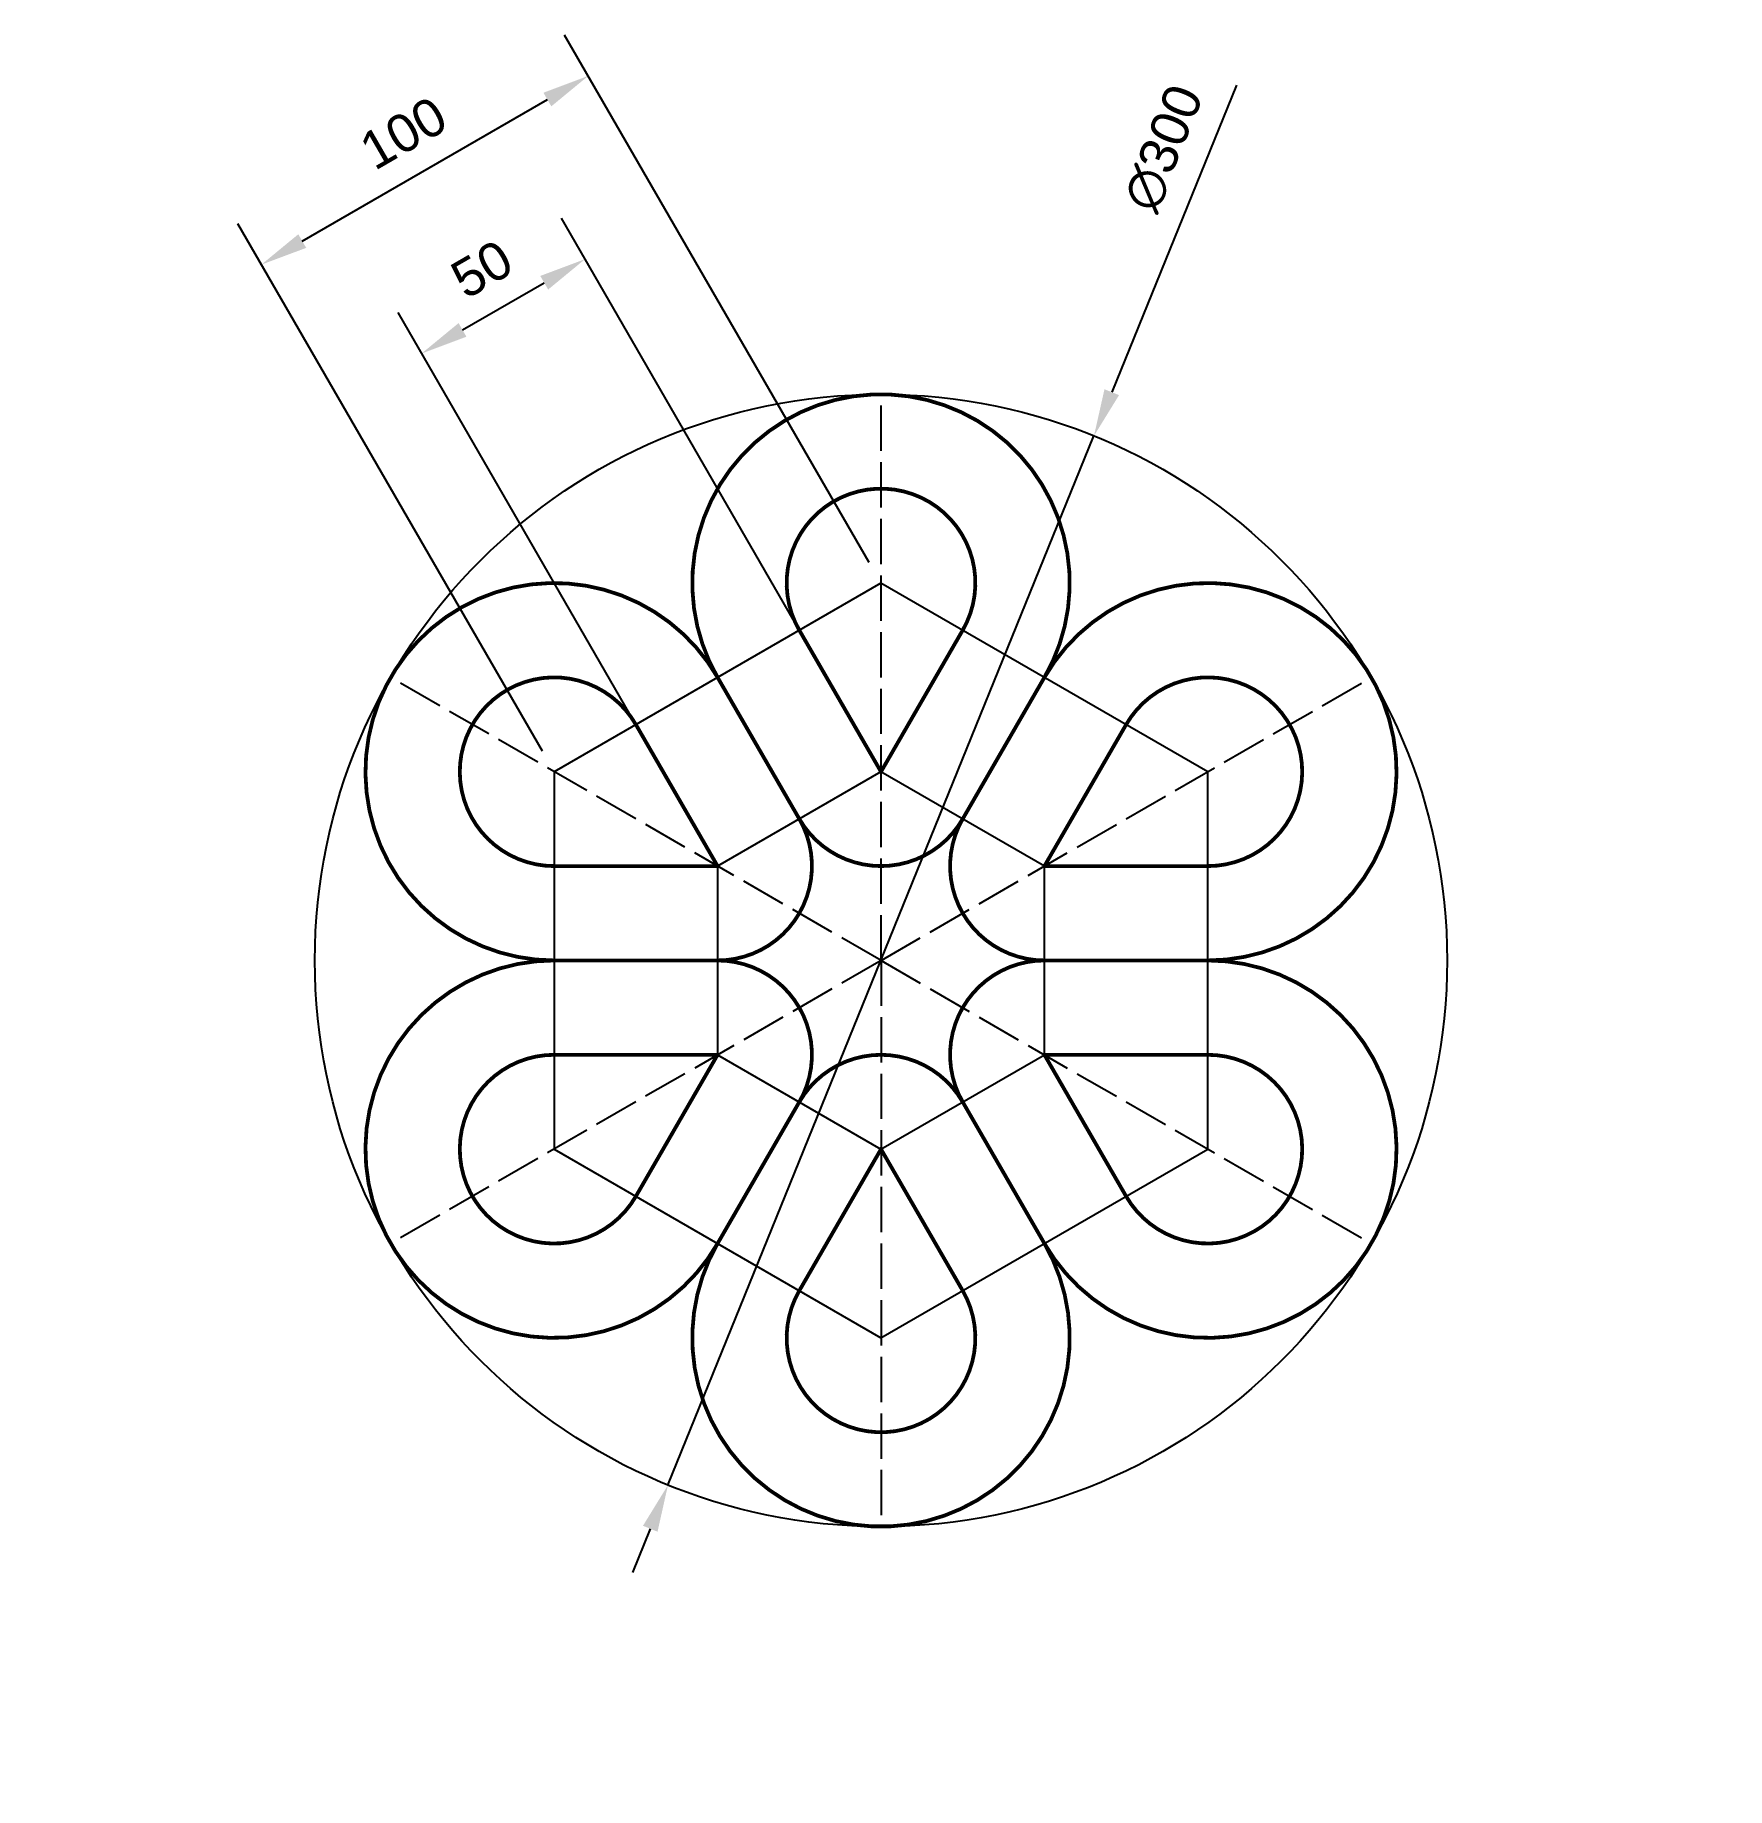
# Model space of a CAD drawing. Header units: millimetres. Extents: x 3104 to 3552, y 1072 to 1536.
import ezdxf

# ---------------------------------------------------------------- set-up
doc = ezdxf.new("R2010")
doc.units = ezdxf.units.MM
doc.linetypes.add('ACAD_ISO02W100', pattern=[15, 12, -3])
for name, color, linetype in [('auxiliares', 253, 'Continuous'), ('cotas', 253, 'Continuous'), ('discontinua', 252, 'ACAD_ISO02W100')]:
    doc.layers.add(name, color=color, linetype=linetype)
doc.styles.get("Standard").update_dxf_attribs({"font": 'arial.ttf'})
doc.dimstyles.new('ISO-25', dxfattribs={"dimtxt": 10, "dimasz": 12.5, "dimexe": 12.5, "dimexo": 6.25, "dimgap": 6.25, "dimtad": 1, "dimtxsty": 'Standard', "dimcen": 2.5, "dimadec": 0, "dimazin": 0, "dimtfac": 1, "dimtmove": 0, "dimatfit": 3, "dimfxl": 1, "dimarcsym": 0})

# ---------------------------------------------------------------- blocks, each defined once
blk = doc.blocks.new('*D2')
at = {"layer": 'cotas', "color": 0, "lineweight": -2, "transparency": 16777216}
for p, q in [((3325.14, 1346.68), (3243.61, 1487.9)), ((3217.38, 1458.33), (3239.03, 1470.83)), ((3281.84, 1321.68), (3200.31, 1462.9))]:
    blk.add_line(p, q, dxfattribs=at)
at = {"layer": 'cotas', "color": 0, "transparency": 16777216}
for points in [[(3237.99, 1472.63), (3240.08, 1469.02), (3249.86, 1477.08)], [(3216.34, 1460.13), (3218.43, 1456.52), (3206.56, 1452.08)]]:
    blk.add_solid(points, dxfattribs=at)
at = {"layer": 'Defpoints', "color": 0, "transparency": 16777216}
for p in [(3249.86, 1477.08), (3328.27, 1341.27), (3284.97, 1316.27)]:
    blk.add_point(p, dxfattribs=at)
at = {"layer": 'cotas', "color": 0, "transparency": 16777216, "insert": (3222.53, 1474.41), "char_height": 10, "attachment_point": 5, "rotation": 30}
blk.add_mtext('50', dxfattribs=at)
blk = doc.blocks.new('*D3')
at = {"layer": 'cotas', "color": 0, "lineweight": -2, "transparency": 16777216}
for p, q in [((3325.14, 1396.68), (3244.45, 1536.44)), ((3174.92, 1481.87), (3239.88, 1519.37)), ((3238.54, 1346.68), (3157.85, 1486.44))]:
    blk.add_line(p, q, dxfattribs=at)
at = {"layer": 'cotas', "color": 0, "transparency": 16777216}
for points in [[(3238.83, 1521.17), (3240.92, 1517.56), (3250.7, 1525.62)], [(3173.88, 1483.67), (3175.97, 1480.06), (3164.1, 1475.62)]]:
    blk.add_solid(points, dxfattribs=at)
at = {"layer": 'Defpoints', "color": 0, "transparency": 16777216}
for p in [(3250.7, 1525.62), (3328.27, 1391.27), (3241.67, 1341.27)]:
    blk.add_point(p, dxfattribs=at)
at = {"layer": 'cotas', "color": 0, "transparency": 16777216, "insert": (3201.72, 1510.45), "char_height": 10, "attachment_point": 5, "rotation": 30}
blk.add_mtext('100', dxfattribs=at)
blk = doc.blocks.new('*D5')
at = {"layer": 'cotas', "color": 0, "lineweight": -2, "transparency": 16777216}
for p, q in [((3422.43, 1523.15), (3389.41, 1441.83)), ((3271.83, 1152.29), (3384.7, 1430.25)), ((3267.13, 1140.71), (3262.43, 1129.13))]:
    blk.add_line(p, q, dxfattribs=at)
at = {"layer": 'cotas', "color": 0, "transparency": 16777216}
for points in [[(3387.48, 1442.61), (3391.34, 1441.05), (3384.7, 1430.25)], [(3265.2, 1141.49), (3269.06, 1139.93), (3271.83, 1152.29)]]:
    blk.add_solid(points, dxfattribs=at)
at = {"layer": 'Defpoints', "color": 0, "transparency": 16777216}
for p in [(3384.7, 1430.25), (3271.83, 1152.29)]:
    blk.add_point(p, dxfattribs=at)
at = {"layer": 'cotas', "color": 0, "transparency": 16777216, "insert": (3403.1, 1506.48), "char_height": 10, "attachment_point": 5, "rotation": 67.8994}
blk.add_mtext('∅300', dxfattribs=at)
blk = doc.blocks.new('*U6')
at = {"const_width": 1}
for points in [[(-25, -25), (12.5, -46.65, 0.57735), (50, -25), (50, 18.3, 1.732051)], [(-12.5, -3.35), (25, -25), (25, 18.3, 1.732051)]]:
    blk.add_lwpolyline(points, format="xyb", close=True, dxfattribs=at)
at = {"layer": 'discontinua'}
blk.add_line((50, -68.3), (-25, 61.6), dxfattribs=at)
blk = doc.blocks.new('*U7')
at = {"color": 0, "linetype": 'ByBlock', "lineweight": -2, "transparency": 16777216}
for p, rotation in [((3362.42, 1368.72), 299.9999999999999), ((3412.42, 1300.42), 240), ((3244.12, 1282.12), 59.99999999999997), ((3294.12, 1213.82), 120), ((3378.27, 1222.97), 180)]:
    blk.add_blockref('*U6', p, dxfattribs=dict(at, rotation=rotation))
blk.add_blockref('*U6', (3278.27, 1359.57), dxfattribs=at)

msp = doc.modelspace()

# ---------------------------------------------------------------- linework, layer by layer
at = {"layer": 'auxiliares'}
for points in [[(3241.665, 1341.27), (3241.665, 1241.27), (3328.268, 1191.27), (3414.871, 1241.27), (3414.871, 1341.27), (3328.268, 1391.27)], [(3284.967, 1316.27), (3284.967, 1266.27), (3328.268, 1241.27), (3371.569, 1266.27), (3371.569, 1316.27), (3328.268, 1341.27)]]:
    msp.add_lwpolyline(points, close=True, dxfattribs=at)
msp.add_circle((3328.268, 1291.27), 150, dxfattribs=at)

# ---------------------------------------------------------------- block references
at = {"rotation": 29.99999999999995}
msp.add_blockref('*U7', (1091.538, -1491.137), dxfattribs=at)

# ---------------------------------------------------------------- dimensions: what is measured, and where the dimension line sits
at = {"layer": 'cotas'}
for base, p1, p2, picture, middle in [((3250.702, 1525.618), (3241.665, 1341.27), (3328.268, 1391.27), '*D3', (3201.723, 1510.453)), ((3249.86, 1477.076), (3284.967, 1316.27), (3328.268, 1341.27), '*D2', (3222.532, 1474.41))]:
    dim = msp.add_linear_dim(base=base, p1=p1, p2=p2, angle=30, dimstyle='ISO-25', dxfattribs=at)
    dim.commit()
    dim.dimension.update_dxf_attribs({"geometry": picture, "text_midpoint": middle})
dim = msp.add_diameter_dim_2p(p1=(3271.833, 1152.291), p2=(3384.703, 1430.248), dimstyle='ISO-25', dxfattribs=at)
dim.commit()
dim.dimension.update_dxf_attribs({"geometry": '*D5', "text_midpoint": (3413.88, 1502.101), "dimtype": 163})

doc.saveas('drawing.dxf')
